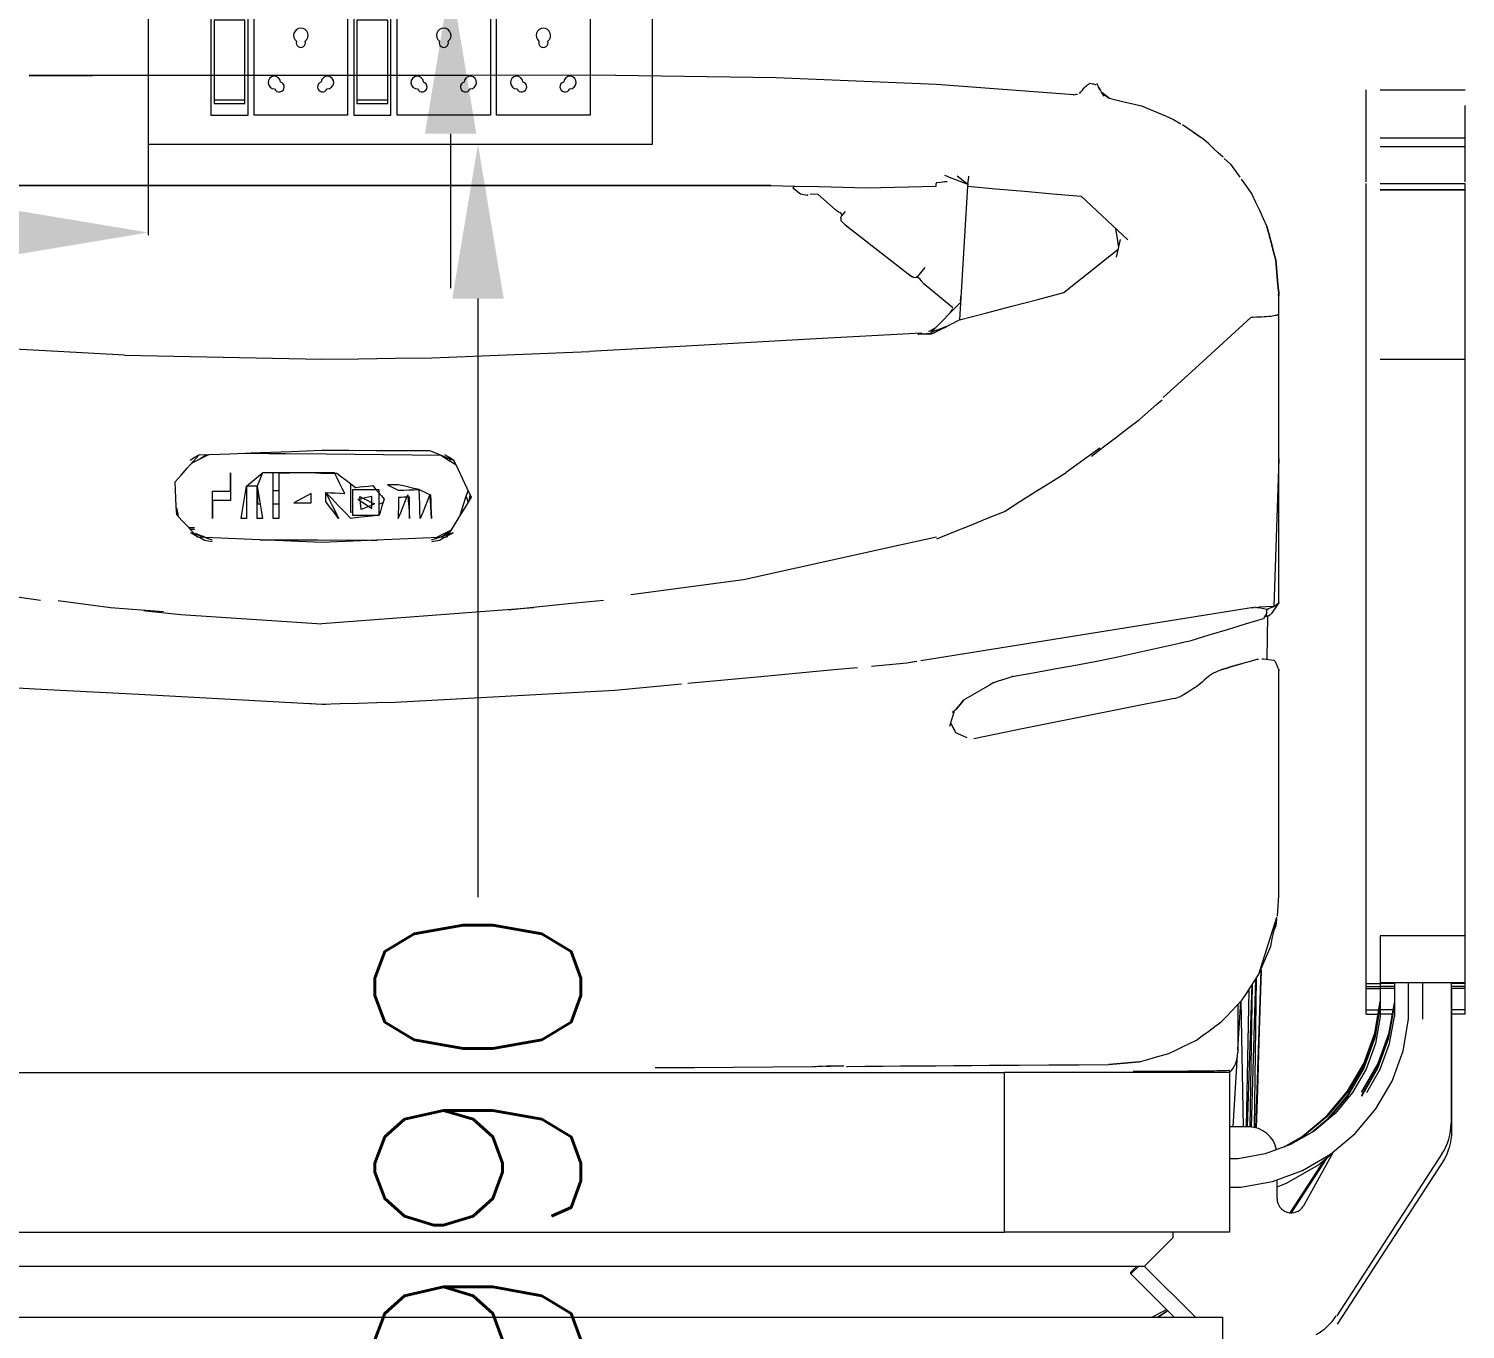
# Model space of a CAD drawing. Extents: x 3552052 to 4102982, y -707811 to -630695.
# Drawn here: x 3665307 to 3666004, y -695215 to -694583 of the extents above; entities that cross this region are included whole.
import ezdxf

# ---------------------------------------------------------------- set-up
doc = ezdxf.new("R2010")
doc.units = 0
doc.header["$LTSCALE"] = 6
doc.header["$MEASUREMENT"] = 0
doc.layers.get('Defpoints').update_dxf_attribs({"linetype": 'CONTINUOUS', "lineweight": 0})
for name, color, linetype, lineweight in [('ELE-2NOS OF 6-16 RAW POWER SOCKET', 1, 'CONTINUOUS', 0), ('ELE-3NOS 6-16A POWER SOCKET', 5, 'CONTINUOUS', 0), ('ELE-4M UPS P.SB', 3, 'CONTINUOUS', 0), ('EQP', 6, 'CONTINUOUS', 0)]:
    doc.layers.add(name, color=color, linetype=linetype, lineweight=lineweight)
doc.styles.add('ROMANS', font='romans.shx')
doc.dimstyles.new('AEPL1', dxfattribs={"dimtxt": 100, "dimasz": 75, "dimexe": 1.25, "dimexo": 50, "dimtad": 0, "dimdec": 0, "dimtxsty": 'ROMANS', "dimcen": 2.5, "dimclrd": 7, "dimclre": 7, "dimadec": 0, "dimazin": 0, "dimtfac": 1, "dimtdec": 0, "dimtmove": 0, "dimatfit": 3, "dimfxl": 1, "dimlwd": 0, "dimlwe": 0, "dimarcsym": 0})

# ---------------------------------------------------------------- blocks, each defined once
blk = doc.blocks.new('543WYH')
at = {"layer": 'ELE-2NOS OF 6-16 RAW POWER SOCKET', "color": 30, "linetype": 'ByBlock', "lineweight": 0}
for p, q in [((-123.5, -57), (-123.5, -90.8)), ((-26.5, -57), (-123.5, -57)), ((-26.5, -57), (-123.5, -57)), ((-113, -59.8), (-113, -88)), ((-37, -59.8), (-113, -59.8)), ((-109.6, -59.8), (-109.6, -88)), ((-37, -88), (-37, -59.8)), ((-26.5, -57), (-26.5, -90.8)), ((-26.5, -90.8), (-26.5, -57)), ((-123.5, -90.8), (-26.5, -90.8)), ((-113, -88), (-37, -88)), ((-123.5, -96.4), (-26.5, -96.4)), ((-123.5, -181.4), (-123.5, -96.4)), ((-26.5, -96.4), (-26.5, -181.4)), ((-26.5, -181.4), (-123.5, -181.4)), ((-123.5, -187.1), (-123.5, -220.9)), ((-26.5, -187.1), (-123.5, -187.1)), ((-26.5, -187.1), (-123.5, -187.1)), ((-113, -189.9), (-113, -218)), ((-37, -189.9), (-113, -189.9)), ((-109.6, -189.9), (-109.6, -218)), ((-37, -218), (-37, -189.9)), ((-26.5, -187.1), (-26.5, -220.9)), ((-26.5, -220.9), (-26.5, -187.1)), ((-123.5, -220.9), (-26.5, -220.9)), ((-113, -218), (-37, -218)), ((-123.5, -311.5), (-123.5, -226.5)), ((-123.5, -226.5), (-26.5, -226.5)), ((-26.5, -226.5), (-26.5, -311.5)), ((-26.5, -311.5), (-123.5, -311.5)), ((-123.5, -402.2), (-123.5, -317.1)), ((-123.5, -317.1), (-26.5, -317.1)), ((-26.5, -317.1), (-26.5, -402.2)), ((-26.5, -402.2), (-123.5, -402.2))]:
    blk.add_line(p, q, dxfattribs=at)
blk.add_lwpolyline([(-150, 0), (-150, -459.1), (0, -459.1), (0, 0)], close=True, dxfattribs=at)
for centre, radius, start, end in [((-97.9, -119.2), 4.6, 112.6838, 345.0951), ((-93.9, -114.7), 5.7, 275.2689, 182.51), ((-57.7, -138.9), 4.22, 71.4031, 288.5969), ((-51, -138.9), 6.62, 217.1584, 142.8416), ((-97.9, -158.6), 4.6, 14.9049, 247.3162), ((-93.9, -163.1), 5.7, 177.49, 84.7311), ((-97.9, -249.3), 4.6, 112.6838, 345.0951), ((-93.9, -244.8), 5.7, 275.2689, 182.51), ((-57.7, -269), 4.22, 71.4031, 288.5969), ((-51, -269), 6.62, 217.1584, 142.8416), ((-97.9, -288.7), 4.6, 14.9049, 247.3162), ((-93.9, -293.2), 5.7, 177.49, 84.7311), ((-97.9, -339.9), 4.6, 112.6838, 345.0951), ((-93.9, -335.4), 5.7, 275.2689, 182.51), ((-51, -359.7), 6.62, 217.1584, 142.8416), ((-57.7, -359.7), 4.22, 71.4031, 288.5969), ((-97.9, -379.4), 4.6, 14.9049, 247.3162), ((-93.9, -383.9), 5.7, 177.49, 84.7311)]:
    blk.add_arc(centre, radius, start, end, dxfattribs=at)
blk = doc.blocks.new('*D158')
at = {"layer": 'Defpoints', "color": 0, "linetype": 'ByBlock', "transparency": 16777216}
for p in [(3664574.7, -694558.94), (3665364.7, -694558.94), (3665364.7, -694681.88)]:
    blk.add_point(p, dxfattribs=at)
at = {"layer": 'ELE-4M UPS P.SB', "color": 7, "linetype": 'ByBlock', "lineweight": 0, "transparency": 16777216}
for p, q in [((3664574.7, -694608.94), (3664574.7, -694683.13)), ((3665364.7, -694608.94), (3665364.7, -694683.13)), ((3664649.7, -694681.88), (3664840.5, -694681.88)), ((3665289.7, -694681.88), (3665098.9, -694681.88))]:
    blk.add_line(p, q, dxfattribs=at)
at = {"layer": 'ELE-4M UPS P.SB', "color": 7, "linetype": 'ByBlock', "transparency": 16777216}
for points in [[(3664649.7, -694669.38), (3664649.7, -694694.38), (3664574.7, -694681.88)], [(3665289.7, -694669.38), (3665289.7, -694694.38), (3665364.7, -694681.88)]]:
    blk.add_solid(points, dxfattribs=at)
at = {"layer": 'ELE-4M UPS P.SB', "color": 0, "linetype": 'ByBlock', "transparency": 16777216, "insert": (3664969.7, -694681.88), "char_height": 100, "attachment_point": 5, "style": 'ROMANS'}
blk.add_mtext('790', dxfattribs=at)
blk = doc.blocks.new('*D160')
at = {"layer": 'Defpoints', "color": 0, "linetype": 'ByBlock', "transparency": 16777216}
for p in [(3665418.03, -694638.94), (3665433.17, -695628.94), (3665524.77, -695628.94)]:
    blk.add_point(p, dxfattribs=at)
at = {"layer": 'ELE-4M UPS P.SB', "color": 7, "linetype": 'ByBlock', "lineweight": 0, "transparency": 16777216}
for p, q in [((3665468.03, -694638.94), (3665526.02, -694638.94)), ((3665524.77, -694713.94), (3665524.77, -695004.75)), ((3665524.77, -695553.94), (3665524.77, -695263.14)), ((3665483.17, -695628.94), (3665526.02, -695628.94))]:
    blk.add_line(p, q, dxfattribs=at)
at = {"layer": 'ELE-4M UPS P.SB', "color": 7, "linetype": 'ByBlock', "transparency": 16777216}
for points in [[(3665512.27, -694713.94), (3665537.27, -694713.94), (3665524.77, -694638.94)], [(3665512.27, -695553.94), (3665537.27, -695553.94), (3665524.77, -695628.94)]]:
    blk.add_solid(points, dxfattribs=at)
at = {"layer": 'ELE-4M UPS P.SB', "color": 0, "linetype": 'ByBlock', "transparency": 16777216, "insert": (3665524.77, -695133.94), "char_height": 100, "attachment_point": 5, "rotation": 90, "style": 'ROMANS'}
blk.add_mtext('990', dxfattribs=at)
blk = doc.blocks.new('*D162')
at = {"layer": 'Defpoints', "color": 0, "linetype": 'ByBlock', "transparency": 16777216}
for p in [(3665388.74, -694178.94), (3665388.74, -694558.94), (3665511.5, -694558.94)]:
    blk.add_point(p, dxfattribs=at)
at = {"layer": 'ELE-4M UPS P.SB', "color": 7, "linetype": 'ByBlock', "lineweight": 0, "transparency": 16777216}
for p, q in [((3665511.5, -694103.94), (3665511.5, -694028.94)), ((3665438.74, -694178.94), (3665512.75, -694178.94)), ((3665511.5, -694178.94), (3665511.5, -694239.75)), ((3665511.5, -694558.94), (3665511.5, -694498.14)), ((3665438.74, -694558.94), (3665512.75, -694558.94)), ((3665511.5, -694633.94), (3665511.5, -694708.94))]:
    blk.add_line(p, q, dxfattribs=at)
at = {"layer": 'ELE-4M UPS P.SB', "color": 7, "linetype": 'ByBlock', "transparency": 16777216}
for points in [[(3665499, -694103.94), (3665524, -694103.94), (3665511.5, -694178.94)], [(3665499, -694633.94), (3665524, -694633.94), (3665511.5, -694558.94)]]:
    blk.add_solid(points, dxfattribs=at)
at = {"layer": 'ELE-4M UPS P.SB', "color": 0, "linetype": 'ByBlock', "transparency": 16777216, "insert": (3665511.5, -694368.94), "char_height": 100, "attachment_point": 5, "rotation": 90, "style": 'ROMANS'}
blk.add_mtext('380', dxfattribs=at)

msp = doc.modelspace()

# ---------------------------------------------------------------- linework, layer by layer
at = {"layer": 'EQP'}
for p, q in [((3665306.83, -694605.56), (3665337.71, -694605.6)), ((3665591.56, -694605.5), (3665669.56, -694606.52)), ((3665747.37, -694609.83), (3665814.12, -694614.89)), ((3665824.41, -694609.85), (3665824.41, -694610.33)), ((3665826.54, -694612.09), (3665826.57, -694611.44)), ((3665831.2, -694616.6), (3665827.69, -694613.85)), ((3665956.08, -694612.64), (3665956.08, -694612.5)), ((3665956.08, -694620.13), (3665956.08, -694612.64)), ((3665962.95, -694612.5), (3666004.2, -694612.5)), ((3665842.12, -694619.21), (3665846.96, -694620.33)), ((3665956.08, -694635.92), (3665956.08, -694620.13)), ((3666004.2, -694635.92), (3666004.2, -694620.13)), ((3665862.59, -694626.92), (3665866.01, -694629.15)), ((3665956.08, -694640.34), (3665956.08, -694635.92)), ((3665962.95, -694635.82), (3666004.2, -694635.82)), ((3666004.2, -694640.34), (3666004.2, -694635.92)), ((3665890.13, -694648.76), (3665887.08, -694645.9)), ((3665956.08, -694657.3), (3665956.08, -694640.34)), ((3666004.2, -694640.34), (3665962.95, -694640.34)), ((3666004.2, -694657.3), (3666004.2, -694640.34)), ((3665890.13, -694648.76), (3665894.81, -694655.02)), ((3665678.16, -694659.76), (3665678.37, -694659.51)), ((3665713.58, -694660.11), (3665747.25, -694659.31)), ((3665747.37, -694657.78), (3665747.34, -694658.11)), ((3665751.38, -694653.98), (3665751.75, -694654.2)), ((3665752.54, -694657.14), (3665751.95, -694657.26)), ((3665757.45, -694654.28), (3665762.59, -694658.43)), ((3665956.08, -694661.09), (3665956.08, -694658.15)), ((3665962.95, -694658.15), (3666004.2, -694658.15)), ((3666004.2, -694661.09), (3666004.2, -694658.15)), ((3665681.38, -694663.31), (3665677.74, -694660.26)), ((3665685.09, -694663.49), (3665684.58, -694663.97)), ((3665689.92, -694663.49), (3665686.09, -694663.31)), ((3665698.18, -694670.68), (3665689.92, -694663.49)), ((3665817.68, -694664.27), (3665840.35, -694685.47)), ((3665956.08, -694743.56), (3665956.08, -694661.09)), ((3665962.95, -694661.09), (3666004.2, -694661.09)), ((3666004.2, -694661.09), (3665962.95, -694661.09)), ((3666004.2, -694743.56), (3666004.2, -694661.09)), ((3665701.53, -694673.17), (3665701.11, -694672.72)), ((3665701.31, -694673.88), (3665703.17, -694671.62)), ((3665701.13, -694675.64), (3665701.07, -694675.1)), ((3665701.22, -694676.18), (3665701.13, -694675.64)), ((3665701.87, -694676.99), (3665701.22, -694676.18)), ((3665701.87, -694676.99), (3665702.27, -694677.41)), ((3665703.03, -694678.08), (3665702.27, -694677.41)), ((3665911.92, -694694.57), (3665912.23, -694695.29)), ((3665733.05, -694701.57), (3665733.14, -694701.48)), ((3665733.05, -694701.57), (3665733.94, -694702.16)), ((3665741.83, -694698.88), (3665738.15, -694703.19)), ((3665735.94, -694703.41), (3665735.64, -694703.37)), ((3665736.44, -694703.69), (3665736.12, -694703.56)), ((3665736.44, -694703.69), (3665737.54, -694703.58)), ((3665738.86, -694703.98), (3665739.94, -694705.42)), ((3665741.4, -694706.95), (3665739.94, -694705.42)), ((3665755.32, -694718.51), (3665741.4, -694706.95)), ((3665759.14, -694715.86), (3665744.77, -694730.24)), ((3665759.09, -694715.04), (3665759.36, -694712.13)), ((3665759.09, -694715.04), (3665759.26, -694713.88)), ((3665913.58, -694712.51), (3665913.59, -694711.31)), ((3665913.59, -694711.31), (3665913.59, -694712.51)), ((3665913.59, -694712.51), (3665913.59, -694711.31)), ((3665745.63, -694729.38), (3665743.69, -694729.98)), ((3665751.61, -694727.7), (3665751.17, -694728.16)), ((3665740.69, -694731.05), (3665746.23, -694730.66)), ((3665353.11, -694741.52), (3665449.03, -694743.33)), ((3665956.08, -695023.51), (3665956.08, -694743.56)), ((3666004.2, -694743.56), (3665962.95, -694743.56)), ((3666004.2, -695023.51), (3666004.2, -694743.56)), ((3665510.68, -694791.6), (3665508.91, -694791.55)), ((3665511.45, -694793.17), (3665511.16, -694791.79)), ((3665913.59, -694791.85), (3665911.24, -694863.51)), ((3665445.82, -694798.65), (3665420.22, -694798.66)), ((3665425.38, -694798.66), (3665420.22, -694798.66)), ((3665428.05, -694798.66), (3665433.2, -694798.66)), ((3665445.82, -694798.65), (3665433.2, -694798.66)), ((3665478.65, -694813.23), (3665476.76, -694813.8)), ((3665519.03, -694810.08), (3665519.94, -694812.92)), ((3665520.44, -694812.11), (3665521, -694809.39)), ((3665378.33, -694815.51), (3665379.19, -694819.69)), ((3665419.05, -694813.85), (3665417.92, -694813.85)), ((3665463.91, -694817.66), (3665463.03, -694817.93)), ((3665516.83, -694817.98), (3665516.69, -694817.35)), ((3665387.12, -694825.38), (3665384.34, -694825.27)), ((3665384.9, -694825.88), (3665387.19, -694825.97)), ((3665391.43, -694829.46), (3665390.24, -694829.39)), ((3665427.75, -694831.53), (3665420.09, -694831.1)), ((3665505.54, -694829.96), (3665504.72, -694829.93)), ((3665346.38, -694864.19), (3665320.88, -694860.79)), ((3665913.2, -694862.35), (3665910.13, -694866.85)), ((3665913.2, -694862.35), (3665913.59, -694861.78)), ((3665913.59, -694861.78), (3665913.2, -694862.35)), ((3665913.59, -694861.43), (3665913.59, -694861.78)), ((3665372.04, -694866.11), (3665346.38, -694864.19)), ((3665739.88, -694889.72), (3665899.22, -694864.1)), ((3665911.24, -694863.51), (3665903.91, -694863.89)), ((3665908.03, -694889.11), (3665908.38, -694868.06)), ((3665911.24, -694863.51), (3665911.83, -694863.08)), ((3665866.46, -694881.08), (3665866.07, -694881.2)), ((3665732.96, -694890.83), (3665737.63, -694890.08)), ((3665732.96, -694890.83), (3665737.93, -694890.08)), ((3665902.99, -694889.12), (3665903.8, -694889.06)), ((3665905.42, -694888.94), (3665906.24, -694888.88)), ((3665911.18, -694889.51), (3665911.49, -694890.08)), ((3665715.79, -694892.44), (3665732.96, -694890.83)), ((3665913.59, -694894.03), (3665913.59, -694894.74)), ((3665913.59, -694894.74), (3665913.59, -694894.03)), ((3665913.59, -694894.74), (3665913.59, -694894.03)), ((3665591.27, -694904.1), (3665623.62, -694901.07)), ((3665774.71, -694900.6), (3665775.26, -694900.42)), ((3665784.5, -694897.48), (3665784.13, -694897.55)), ((3665441.35, -694910.53), (3665449.03, -694911)), ((3665449.03, -694911), (3665450.89, -694910.89)), ((3665755.78, -694914.33), (3665755.78, -694915.13)), ((3665762.38, -694927.34), (3665756.82, -694924.84)), ((3665904.03, -695042.09), (3665912.7, -695014.32)), ((3665912.52, -695015.19), (3665912.21, -695018.54)), ((3665912.21, -695018.54), (3665911.41, -695020.53)), ((3665956.08, -695046.27), (3665956.08, -695023.51)), ((3665962.95, -695023.51), (3665962.95, -695046.27)), ((3666004.2, -695023.51), (3665962.95, -695023.51)), ((3666004.2, -695046.27), (3666004.2, -695023.51)), ((3665905.07, -695040.33), (3665904.92, -695039.97)), ((3665904.92, -695039.97), (3665905.07, -695040.33)), ((3665905.07, -695040.33), (3665904.92, -695039.97)), ((3665904.98, -695039.83), (3665905.07, -695040.33)), ((3665899.13, -695050), (3665897.87, -695116.28)), ((3665898.43, -695116.28), (3665900.73, -695047.14)), ((3665899.72, -695116.36), (3665900.84, -695046.96)), ((3665900.32, -695116.44), (3665902.58, -695044.3)), ((3665902.66, -695044.18), (3665901.77, -695116.63)), ((3665956.08, -695046.57), (3665956.08, -695046.23)), ((3665956.08, -695047.83), (3665956.08, -695046.57)), ((3665956.08, -695046.57), (3665962.95, -695046.57)), ((3665956.08, -695048.01), (3665962.95, -695048.01)), ((3665956.08, -695049.03), (3665956.08, -695048.15)), ((3665956.08, -695059.33), (3665956.08, -695048.98)), ((3665956.08, -695049.03), (3665962.95, -695049.03)), ((3665962.95, -695046.23), (3665962.95, -695062.69)), ((3665962.95, -695046.23), (3665962.95, -695046.57)), ((3666004.2, -695046.27), (3665962.95, -695046.27)), ((3665962.95, -695046.57), (3665962.95, -695047.83)), ((3665969.78, -695046.57), (3665962.95, -695046.57)), ((3665969.78, -695048.01), (3665962.95, -695048.01)), ((3665962.95, -695048.15), (3665962.95, -695049.03)), ((3665962.95, -695048.98), (3665962.95, -695059.33)), ((3665969.78, -695049.03), (3665962.95, -695049.03)), ((3665969.78, -695046.23), (3665969.78, -695062.69)), ((3665976.7, -695063.9), (3665976.7, -695046.23)), ((3665983.53, -695063.9), (3665983.53, -695046.23)), ((3665997.3, -695046.23), (3665997.3, -695114.43)), ((3666004.2, -695046.57), (3665997.3, -695046.57)), ((3666004.2, -695048.01), (3665997.3, -695048.01)), ((3666004.2, -695049.03), (3665997.3, -695049.03)), ((3665997.55, -695048.98), (3665997.55, -695118.41)), ((3666004.2, -695046.57), (3666004.2, -695046.23)), ((3666004.2, -695047.83), (3666004.2, -695046.57)), ((3666004.2, -695049.03), (3666004.2, -695048.15)), ((3666004.2, -695059.33), (3666004.2, -695048.98)), ((3665893.74, -695078.86), (3665895.14, -695055.35)), ((3665893.74, -695056.87), (3665893.74, -695080.15)), ((3665895.26, -695055.21), (3665896.39, -695116.28)), ((3665960.24, -695070.7), (3665962.95, -695055.3)), ((3665962.95, -695055.78), (3665960.24, -695071.18)), ((3665962.95, -695057.18), (3665960.24, -695072.58)), ((3665962.95, -695057.66), (3665960.24, -695073.06)), ((3665969.78, -695055.44), (3665967.09, -695070.7)), ((3665967.09, -695071.18), (3665969.78, -695055.92)), ((3665967.09, -695072.58), (3665969.78, -695057.32)), ((3665956.08, -695061.48), (3665956.08, -695059.33)), ((3665956.08, -695059.33), (3665962.24, -695059.33)), ((3665956.08, -695061.48), (3665961.86, -695061.48)), ((3665962.95, -695062.69), (3665960.65, -695075.72)), ((3665962.95, -695059.33), (3665962.95, -695061.48)), ((3665969.09, -695059.33), (3665962.95, -695059.33)), ((3665968.71, -695061.48), (3665962.95, -695061.48)), ((3665967.09, -695073.06), (3665969.78, -695057.8)), ((3665967.48, -695075.72), (3665969.78, -695062.69)), ((3665973.99, -695079.3), (3665976.7, -695063.9)), ((3666004.2, -695059.33), (3665997.55, -695059.33)), ((3666004.2, -695061.48), (3665997.55, -695061.48)), ((3666004.2, -695061.48), (3666004.2, -695059.33)), ((3665954.89, -695085.39), (3665960.24, -695070.7)), ((3665960.24, -695071.18), (3665954.89, -695085.87)), ((3665960.24, -695071.18), (3665960.24, -695070.7)), ((3665967.09, -695070.7), (3665961.74, -695085.39)), ((3665961.74, -695085.87), (3665967.09, -695071.18)), ((3665967.09, -695071.18), (3665967.09, -695070.7)), ((3665876.65, -695071.9), (3665876.23, -695072.23)), ((3665960.24, -695072.58), (3665954.89, -695087.27)), ((3665960.24, -695073.06), (3665954.89, -695087.75)), ((3665960.65, -695075.72), (3665956.13, -695088.16)), ((3665960.24, -695073.06), (3665960.24, -695072.58)), ((3665961.74, -695087.27), (3665967.09, -695072.58)), ((3665961.74, -695087.75), (3665967.09, -695073.06)), ((3665962.95, -695088.16), (3665967.48, -695075.72)), ((3665891.52, -695116.28), (3665893.6, -695081.21)), ((3665947.07, -695098.94), (3665954.89, -695085.39)), ((3665961.74, -695085.39), (3665953.92, -695098.94)), ((3665954.89, -695085.87), (3665954.89, -695085.39)), ((3665961.74, -695085.87), (3665961.74, -695085.39)), ((3665968.64, -695093.99), (3665973.99, -695079.3)), ((3665121.11, -695089.77), (3665780.42, -695089.77)), ((3665687.07, -695086.97), (3665687.6, -695086.95)), ((3665693.6, -695086.72), (3665694.62, -695086.69)), ((3665694.62, -695086.69), (3665695.91, -695086.71)), ((3665703.68, -695086.84), (3665704.17, -695086.85)), ((3665780.42, -695089.77), (3665780.42, -695089.65)), ((3665780.42, -695089.65), (3665889.77, -695089.65)), ((3665780.42, -695167.47), (3665780.42, -695089.77)), ((3665889.77, -695089.65), (3665889.77, -695088.72)), ((3665889.77, -695089.65), (3665889.77, -695167.35)), ((3665954.89, -695085.87), (3665947.07, -695099.42)), ((3665954.89, -695087.27), (3665947.07, -695100.82)), ((3665954.89, -695087.75), (3665947.07, -695101.3)), ((3665956.13, -695088.16), (3665949.51, -695099.62)), ((3665953.92, -695099.42), (3665961.74, -695085.87)), ((3665953.92, -695100.82), (3665961.74, -695087.27)), ((3665953.92, -695101.3), (3665961.74, -695087.75)), ((3665954.89, -695087.75), (3665954.89, -695087.27)), ((3665956.34, -695099.62), (3665962.95, -695088.16)), ((3665961.74, -695087.75), (3665961.74, -695087.27)), ((3665937.02, -695110.92), (3665947.07, -695098.94)), ((3665947.07, -695099.42), (3665937.02, -695111.4)), ((3665949.51, -695099.62), (3665941.01, -695109.76)), ((3665947.07, -695099.42), (3665947.07, -695098.94)), ((3665953.92, -695099.42), (3665953.92, -695098.94)), ((3665960.82, -695107.54), (3665968.64, -695093.99)), ((3665947.07, -695100.82), (3665937.02, -695112.79)), ((3665947.07, -695101.3), (3665937.5, -695112.7)), ((3665947.07, -695101.3), (3665947.07, -695100.82)), ((3665953.92, -695101.3), (3665953.92, -695100.82)), ((3665925.04, -695120.97), (3665937.02, -695110.92)), ((3665937.02, -695111.4), (3665925.04, -695121.45)), ((3665937.02, -695112.79), (3665929.69, -695118.94)), ((3665941.01, -695109.76), (3665930.87, -695118.26)), ((3665937.02, -695111.4), (3665937.02, -695110.92)), ((3665937.02, -695113.1), (3665937.02, -695112.79)), ((3665950.77, -695119.52), (3665960.82, -695107.54)), ((3665899.1, -695116.28), (3665889.77, -695116.28)), ((3665930.87, -695118.26), (3665919.41, -695124.88)), ((3665938.79, -695129.57), (3665950.77, -695119.52)), ((3665919.41, -695124.88), (3665906.97, -695129.4)), ((3665916.31, -695126), (3665925.04, -695120.97)), ((3665925.04, -695121.45), (3665918.56, -695125.19)), ((3665925.04, -695121.45), (3665925.04, -695120.97)), ((3665893.94, -695131.7), (3665889.77, -695131.7)), ((3665906.97, -695129.4), (3665893.94, -695131.7)), ((3665919.2, -695157.95), (3665936, -695132.08)), ((3665937.2, -695131.07), (3665919.73, -695157.97)), ((3665925.24, -695137.39), (3665938.79, -695129.57)), ((3665940.02, -695128.53), (3665925.49, -695154.87)), ((3665932.95, -695134.63), (3665939.84, -695128.85)), ((3665992.86, -695129.4), (3665941.82, -695208.01)), ((3665993.11, -695133.39), (3665942.06, -695211.99)), ((3665910.55, -695142.74), (3665925.24, -695137.39)), ((3665917.33, -695143.65), (3665932.95, -695134.63)), ((3665889.77, -695145.45), (3665895.15, -695145.45)), ((3665895.15, -695145.45), (3665910.55, -695142.74)), ((3665912.85, -695151.12), (3665912.85, -695141.9)), ((3665912.85, -695145.28), (3665917.33, -695143.65)), ((3665780.42, -695167.47), (3665121.11, -695167.47)), ((3665889.77, -695167.35), (3665780.42, -695167.35)), ((3665862.17, -695167.35), (3665862.17, -695170.08)), ((3665848.42, -695183.83), (3665862.17, -695170.08)), ((3665046.23, -695183.83), (3665848.42, -695183.83)), ((3665841.81, -695186.79), (3665844.77, -695183.83)), ((3665845.61, -695183.83), (3665841.81, -695187.63)), ((3665841.81, -695187.63), (3665841.81, -695186.79)), ((3665841.81, -695187.63), (3665862.88, -695208.71)), ((3665848.32, -695183.83), (3665873.2, -695208.71)), ((3665000.91, -695208.71), (3665886.33, -695208.71)), ((3665859.81, -695205.63), (3665855.3, -695208.71)), ((3665886.33, -695208.71), (3665886.33, -695296.26))]:
    msp.add_line(p, q, dxfattribs=at)
at = {"layer": 'EQP', "flags": 128}
for points in [[(3665591.56, -694605.5), (3665520.13, -694605.56), (3665449.03, -694605.56), (3665377.93, -694605.56), (3665306.83, -694605.56)], [(3665669.56, -694606.52), (3665689.02, -694607.35), (3665708.47, -694608.18), (3665727.92, -694609), (3665747.37, -694609.83)], [(3665816.93, -694614.32), (3665817.53, -694613.61), (3665818.27, -694612.72), (3665819.02, -694611.83), (3665819.77, -694610.95)], [(3665819.76, -694611.02), (3665820.29, -694610.59), (3665820.81, -694610.17), (3665821.34, -694609.75), (3665821.86, -694609.32)], [(3665819.77, -694610.95), (3665819.77, -694610.95), (3665819.77, -694610.96), (3665819.78, -694610.97), (3665819.78, -694610.98)], [(3665821.86, -694609.39), (3665822.5, -694609.51), (3665823.14, -694609.62), (3665823.77, -694609.74), (3665824.41, -694609.85)], [(3665825.21, -694609.55), (3665825.54, -694610.29), (3665825.88, -694611.04), (3665826.21, -694611.79), (3665826.55, -694612.53)], [(3665814.03, -694614.96), (3665814.72, -694614.85), (3665815.41, -694614.73), (3665815.86, -694614.65)], [(3665814.03, -694614.96), (3665814.05, -694614.95), (3665814.07, -694614.93), (3665814.1, -694614.91), (3665814.12, -694614.89)], [(3665828.65, -694615.78), (3665828.13, -694614.74), (3665827.61, -694613.7), (3665827.09, -694612.66), (3665826.57, -694611.62)], [(3665827.99, -694614.11), (3665829.06, -694614.97), (3665830.13, -694615.83), (3665831.21, -694616.69)], [(3665831.2, -694616.67), (3665831.2, -694616.64), (3665831.2, -694616.62), (3665831.2, -694616.6)], [(3665831.21, -694616.69), (3665835.14, -694617.6), (3665839.08, -694618.51), (3665842.12, -694619.21)], [(3665846.96, -694620.33), (3665850.87, -694621.98), (3665854.78, -694623.62), (3665858.68, -694625.27), (3665862.59, -694626.92)], [(3665877.27, -694636.75), (3665874.67, -694634.94), (3665872.07, -694633.13), (3665869.47, -694631.33), (3665866.87, -694629.52)], [(3665872.07, -694633.1), (3665873.59, -694634.09), (3665877.26, -694636.48)], [(3665877.26, -694636.48), (3665880.48, -694639.55), (3665881.94, -694640.95)], [(3665886.61, -694645.27), (3665884.28, -694643.14), (3665881.94, -694641.01), (3665879.61, -694638.88), (3665877.27, -694636.75)], [(3665667.06, -694659.07), (3665556.17, -694659.07), (3665445.28, -694659.07), (3665334.4, -694659.07), (3665223.51, -694659.07)], [(3665223.51, -694659.07), (3665334.4, -694659.07), (3665445.28, -694659.07), (3665556.17, -694659.07), (3665667.06, -694659.07)], [(3665667.06, -694659.07), (3665678.69, -694659.33), (3665690.32, -694659.59), (3665701.95, -694659.85), (3665713.58, -694660.11)], [(3665678.31, -694659.58), (3665678.17, -694659.75), (3665678.03, -694659.92), (3665677.88, -694660.09), (3665677.74, -694660.26)], [(3665747.25, -694659.31), (3665747.31, -694658.44), (3665747.34, -694658.11)], [(3665752.61, -694657.19), (3665751.38, -694657.33), (3665749.37, -694657.55), (3665747.37, -694657.78)], [(3665751.75, -694654.2), (3665754.46, -694655.26), (3665757.17, -694656.32), (3665759.88, -694657.37), (3665762.59, -694658.43)], [(3665762.51, -694659.4), (3665761.54, -694675.63), (3665760.57, -694691.86), (3665759.6, -694708.09), (3665758.64, -694724.31)], [(3665762.66, -694658.01), (3665762.61, -694658.48), (3665762.51, -694659.4)], [(3665762.51, -694659.4), (3665776.3, -694660.62), (3665790.09, -694661.84), (3665803.88, -694663.06), (3665817.68, -694664.27)], [(3665762.66, -694658.01), (3665762.76, -694657.26), (3665762.93, -694656.1), (3665763.1, -694654.93), (3665763.16, -694654.56)], [(3665895.36, -694656.03), (3665897.91, -694659.58), (3665900.51, -694663.19)], [(3665684.58, -694663.97), (3665683.78, -694663.81), (3665682.98, -694663.64), (3665682.18, -694663.48), (3665681.38, -694663.31)], [(3665900.51, -694663.19), (3665902.36, -694667.14), (3665904.21, -694671.09), (3665906.07, -694675.04), (3665907.92, -694678.99)], [(3665698.41, -694670.69), (3665698.77, -694671.03), (3665699.13, -694671.37)], [(3665699.13, -694671.37), (3665699.86, -694671.76), (3665700.6, -694672.15), (3665701.09, -694672.42)], [(3665700.96, -694674.61), (3665701.05, -694674.43), (3665701.13, -694674.24), (3665701.22, -694674.06)], [(3665701.17, -694675.13), (3665701.06, -694674.87), (3665700.96, -694674.61)], [(3665703.03, -694678.08), (3665711.04, -694684.32), (3665719.06, -694690.57), (3665727.07, -694696.81), (3665735.09, -694703.06)], [(3665704.49, -694679.23), (3665704.12, -694678.94), (3665703.76, -694678.65), (3665703.39, -694678.36), (3665703.03, -694678.08)], [(3665835.88, -694688.46), (3665835.45, -694685.82), (3665834.82, -694681.97), (3665834.5, -694680)], [(3665907.92, -694678.99), (3665909, -694683.06), (3665910.07, -694687.14), (3665911.15, -694691.22), (3665912.23, -694695.29)], [(3665912.23, -694695.29), (3665911.15, -694691.22), (3665910.07, -694687.14), (3665909, -694683.06), (3665907.92, -694678.99)], [(3665836.58, -694685.33), (3665836.1, -694687.45), (3665835.63, -694689.57), (3665835.15, -694691.69), (3665834.68, -694693.8)], [(3665809.28, -694711.08), (3665815.98, -694705.73), (3665822.68, -694700.37), (3665829.37, -694695.02), (3665835.5, -694690.12)], [(3665735.09, -694703.06), (3665734.58, -694702.68), (3665734.07, -694702.31), (3665733.56, -694701.94), (3665733.05, -694701.57)], [(3665912.23, -694695.29), (3665912.57, -694699.3), (3665912.91, -694703.3), (3665913.25, -694707.31), (3665913.59, -694711.31)], [(3665913.59, -694711.31), (3665913.25, -694707.31), (3665912.91, -694703.3), (3665912.57, -694699.3), (3665912.23, -694695.29)], [(3665735.09, -694703.06), (3665735.35, -694703.18), (3665735.6, -694703.31), (3665735.86, -694703.44), (3665736.12, -694703.56)], [(3665735.64, -694703.37), (3665735.51, -694703.29), (3665735.37, -694703.22), (3665735.23, -694703.14), (3665735.09, -694703.06)], [(3665738.15, -694703.19), (3665738, -694703.29), (3665737.84, -694703.39), (3665737.69, -694703.49), (3665737.54, -694703.58)], [(3665737.63, -694703.56), (3665737.72, -694703.53), (3665737.81, -694703.5), (3665737.9, -694703.48)], [(3665739.4, -694704.4), (3665738.53, -694703.89), (3665737.67, -694703.37)], [(3665737.9, -694703.48), (3665737.97, -694703.41), (3665738.03, -694703.34)], [(3665758.64, -694724.31), (3665771.3, -694721.01), (3665783.96, -694717.7), (3665796.62, -694714.39), (3665809.28, -694711.08)], [(3665913.59, -694711.31), (3665913.59, -694711.61), (3665913.59, -694711.91), (3665913.59, -694712.21)], [(3665913.59, -694712.21), (3665913.59, -694711.91), (3665913.59, -694711.61), (3665913.59, -694711.31)], [(3665913.59, -694721.56), (3665913.59, -694719.29), (3665913.59, -694717.03), (3665913.59, -694714.77), (3665913.59, -694712.51)], [(3665754.07, -694720.93), (3665755.12, -694719.44), (3665755.47, -694718.95)], [(3665905.43, -694722.96), (3665904.1, -694723.01), (3665902.76, -694723.06), (3665901.43, -694723.11), (3665900.09, -694723.15)], [(3665909.78, -694722.59), (3665908.69, -694722.69), (3665907.61, -694722.78), (3665906.52, -694722.87), (3665905.43, -694722.96)], [(3665912.61, -694722.11), (3665911.9, -694722.23), (3665911.19, -694722.35), (3665910.49, -694722.47), (3665909.78, -694722.59)], [(3665913.59, -694721.56), (3665913.34, -694721.69), (3665913.1, -694721.83), (3665912.85, -694721.97), (3665912.61, -694722.11)], [(3665913.59, -694791.85), (3665913.59, -694774.28), (3665913.59, -694756.7), (3665913.59, -694739.13), (3665913.59, -694721.56)], [(3665743.69, -694729.98), (3665745.43, -694728.94), (3665747.04, -694727.97)], [(3665744.77, -694730.24), (3665746.78, -694729.5), (3665748.79, -694728.75), (3665750.8, -694728), (3665752.81, -694727.26)], [(3665754.29, -694726.59), (3665751.94, -694727.77), (3665749.6, -694728.96), (3665747.25, -694730.14), (3665744.9, -694731.32)], [(3665758.64, -694724.31), (3665757.55, -694724.88), (3665756.46, -694725.45), (3665755.38, -694726.02), (3665754.29, -694726.59)], [(3665900.09, -694723.15), (3665886.56, -694735.53), (3665873.02, -694747.9), (3665859.49, -694760.28), (3665857.56, -694762.05)], [(3665353.11, -694741.52), (3665320.7, -694739.73), (3665266.41, -694736.72), (3665212.13, -694733.72), (3665158.9, -694730.77)], [(3665740.22, -694730.71), (3665685.94, -694733.72), (3665631.65, -694736.72), (3665578.93, -694739.64)], [(3665738.3, -694731.32), (3665738.78, -694731.17), (3665739.26, -694731.01), (3665739.74, -694730.86), (3665740.22, -694730.71)], [(3665744.9, -694731.32), (3665743.25, -694731.32), (3665741.6, -694731.32), (3665739.95, -694731.32), (3665738.3, -694731.32)], [(3665740.22, -694730.71), (3665740.69, -694731.01), (3665741.16, -694731.31)], [(3665449.03, -694743.33), (3665466.8, -694743.15), (3665484.57, -694742.96), (3665502.33, -694742.77), (3665578.93, -694739.64)], [(3665845.96, -694772.66), (3665848.72, -694770.27), (3665851.49, -694767.87), (3665854.25, -694765.48), (3665857.01, -694763.09)], [(3665822.7, -694790.45), (3665828.52, -694786), (3665834.33, -694781.55), (3665840.14, -694777.1), (3665845.96, -694772.66)], [(3665377.68, -694802.92), (3665380.59, -694799.65), (3665383.51, -694796.39), (3665386.43, -694793.12), (3665389.34, -694789.86)], [(3665389.34, -694789.86), (3665388.24, -694790.54), (3665387.14, -694791.22), (3665386.05, -694791.91), (3665384.95, -694792.59)], [(3665393.9, -694789.81), (3665392.56, -694790.48), (3665389.66, -694791.96), (3665386.76, -694793.43), (3665385.64, -694794.01)], [(3665389.34, -694789.86), (3665404.27, -694789.3), (3665419.19, -694788.74), (3665434.11, -694788.17), (3665449.03, -694787.61)], [(3665393.08, -694789.81), (3665391.56, -694790.78), (3665389.66, -694792.01)], [(3665506.71, -694790.15), (3665478.9, -694789.87), (3665451.09, -694789.58), (3665423.27, -694789.3), (3665408.35, -694789.14)], [(3665431.48, -694789.38), (3665424.27, -694789.18), (3665414.6, -694788.91)], [(3665449.03, -694787.61), (3665462.07, -694787.64), (3665475.12, -694787.67), (3665488.16, -694787.7), (3665501.2, -694787.72)], [(3665501.2, -694787.72), (3665504.18, -694788.94), (3665507.16, -694790.16), (3665510.14, -694791.38), (3665513.12, -694792.59)], [(3665514.2, -694794.91), (3665512.33, -694793.72), (3665510.45, -694792.53), (3665508.58, -694791.34), (3665506.71, -694790.15)], [(3665513.12, -694792.59), (3665512.02, -694791.91), (3665510.92, -694791.22), (3665509.82, -694790.54), (3665508.72, -694789.86)], [(3665513.12, -694792.59), (3665515.21, -694797.05), (3665517.3, -694801.51), (3665519.39, -694805.96), (3665521.48, -694810.42)], [(3665826.7, -694786.66), (3665819.32, -694792.02), (3665810.44, -694798.47)], [(3665913.59, -694861.78), (3665913.59, -694844.3), (3665913.59, -694826.81), (3665913.59, -694809.33), (3665913.59, -694791.85)], [(3665404.58, -694798.66), (3665404.58, -694801.98), (3665404.58, -694805.31), (3665404.58, -694808.63), (3665404.58, -694811.96)], [(3665404.58, -694807.48), (3665404.58, -694805.27), (3665404.58, -694803.07), (3665404.58, -694800.86), (3665404.58, -694798.66)], [(3665412.4, -694805), (3665414.36, -694803.42), (3665416.31, -694801.83), (3665418.27, -694800.24), (3665420.22, -694798.66)], [(3665420.22, -694798.66), (3665419.56, -694800.24), (3665418.89, -694801.83), (3665418.22, -694803.42), (3665417.55, -694805)], [(3665425.38, -694820.73), (3665425.38, -694815.21), (3665425.38, -694809.69), (3665425.38, -694804.17), (3665425.38, -694798.66)], [(3665428.05, -694798.66), (3665428.05, -694804.17), (3665428.05, -694809.69), (3665428.05, -694815.21), (3665428.05, -694820.73)], [(3665455.04, -694798.65), (3665452.74, -694798.65), (3665450.43, -694798.65), (3665448.13, -694798.65), (3665445.82, -694798.65)], [(3665445.82, -694798.65), (3665448.44, -694798.68), (3665451.06, -694798.71), (3665453.68, -694798.74), (3665456.3, -694798.77)], [(3665460.14, -694808.61), (3665458.86, -694806.12), (3665457.59, -694803.63), (3665456.32, -694801.14), (3665455.04, -694798.65)], [(3665456.3, -694798.77), (3665458.56, -694800.49), (3665460.83, -694802.21), (3665463.09, -694803.92), (3665465.36, -694805.64)], [(3665780.4, -694817.29), (3665787.91, -694812.58), (3665795.42, -694807.88), (3665802.93, -694803.18), (3665810.44, -694798.47)], [(3665378.5, -694818.96), (3665378.3, -694814.95), (3665378.09, -694810.94), (3665377.88, -694806.93), (3665377.68, -694802.92)], [(3665409.73, -694820.73), (3665410.4, -694816.8), (3665411.07, -694812.87), (3665411.74, -694808.94), (3665412.4, -694805)], [(3665417.55, -694805), (3665416.27, -694805), (3665414.98, -694805), (3665413.69, -694805), (3665412.4, -694805)], [(3665412.4, -694805), (3665412.4, -694808.94), (3665412.4, -694812.87), (3665412.4, -694816.8), (3665412.4, -694820.73)], [(3665417.55, -694805), (3665418.22, -694808.94), (3665418.89, -694812.87), (3665419.56, -694816.8), (3665420.22, -694820.73)], [(3665417.55, -694820.73), (3665417.55, -694816.8), (3665417.55, -694812.87), (3665417.55, -694808.94), (3665417.55, -694805)], [(3665463.03, -694817.93), (3665463.03, -694814.22), (3665463.03, -694810.52), (3665463.03, -694806.82), (3665463.03, -694804.13)], [(3665465.36, -694805.64), (3665467.43, -694805.43), (3665469.51, -694805.23), (3665471.59, -694805.03), (3665473.66, -694804.82)], [(3665473.66, -694804.82), (3665475.06, -694806.46), (3665476.45, -694808.1), (3665477.85, -694809.75), (3665479.25, -694811.39)], [(3665480.89, -694804.35), (3665482.19, -694805.03), (3665483.48, -694805.71), (3665484.78, -694806.39), (3665486.08, -694807.07)], [(3665486.08, -694804.35), (3665484.78, -694804.35), (3665483.48, -694804.35), (3665482.19, -694804.35), (3665480.89, -694804.35)], [(3665496.22, -694806.72), (3665493.68, -694806.13), (3665491.15, -694805.54), (3665488.61, -694804.94), (3665486.08, -694804.35)], [(3665395.81, -694820.73), (3665395.81, -694817.42), (3665395.81, -694814.1), (3665395.81, -694810.79), (3665395.81, -694807.48)], [(3665395.81, -694807.48), (3665398.01, -694807.48), (3665400.2, -694807.48), (3665402.39, -694807.48), (3665404.58, -694807.48)], [(3665404.58, -694811.96), (3665402.39, -694811.96), (3665400.2, -694811.96), (3665398.01, -694811.96), (3665395.81, -694811.96)], [(3665395.81, -694811.96), (3665395.81, -694814.15), (3665395.81, -694816.34), (3665395.81, -694818.54), (3665395.81, -694820.73)], [(3665417.92, -694813.85), (3665417.92, -694812.18), (3665417.92, -694810.52), (3665417.92, -694808.86), (3665417.92, -694807.2)], [(3665425.38, -694807.2), (3665427.38, -694807.2), (3665428.05, -694807.2)], [(3665443.76, -694808.68), (3665441.64, -694809.81), (3665439.52, -694810.93), (3665437.4, -694812.05), (3665435.28, -694813.17)], [(3665435.28, -694813.17), (3665437.4, -694813.17), (3665439.52, -694813.17), (3665441.64, -694813.17), (3665443.76, -694813.17)], [(3665443.76, -694813.17), (3665443.76, -694812.05), (3665443.76, -694810.93), (3665443.76, -694809.81), (3665443.76, -694808.68)], [(3665450.88, -694812.52), (3665450.88, -694811.43), (3665450.88, -694810.34), (3665450.88, -694809.24), (3665450.88, -694808.15)], [(3665450.88, -694808.15), (3665452.43, -694811.29), (3665453.99, -694814.44), (3665455.54, -694817.59), (3665457.09, -694820.73)], [(3665463, -694820.73), (3665459.97, -694817.59), (3665456.94, -694814.44), (3665453.91, -694811.29), (3665450.88, -694808.15)], [(3665450.88, -694808.15), (3665453.2, -694808.26), (3665455.51, -694808.38), (3665457.82, -694808.5), (3665460.14, -694808.61)], [(3665457.09, -694820.73), (3665455.54, -694818.68), (3665453.99, -694816.63), (3665452.43, -694814.58), (3665450.88, -694812.52)], [(3665463.91, -694806.78), (3665463.91, -694809.88), (3665463.91, -694812.98), (3665463.91, -694816.09), (3665463.91, -694819.19)], [(3665476.74, -694806.78), (3665473.53, -694806.78), (3665470.32, -694806.78), (3665467.11, -694806.78), (3665463.91, -694806.78)], [(3665473.29, -694810.11), (3665471.57, -694810.46), (3665469.86, -694810.8), (3665468.14, -694811.15), (3665466.42, -694811.49)], [(3665466.42, -694811.49), (3665468.14, -694812.58), (3665469.86, -694813.67), (3665471.57, -694814.76), (3665473.29, -694815.85)], [(3665467.36, -694810.11), (3665469.13, -694811.02), (3665470.9, -694811.92), (3665472.67, -694812.82), (3665474.45, -694813.72)], [(3665468.03, -694816.38), (3665467.86, -694814.81), (3665467.69, -694813.25), (3665467.52, -694811.68), (3665467.36, -694810.11)], [(3665473.29, -694815.85), (3665473.29, -694814.42), (3665473.29, -694812.98), (3665473.29, -694811.55), (3665473.29, -694810.11)], [(3665476.74, -694819.19), (3665476.74, -694816.09), (3665476.74, -694812.98), (3665476.74, -694809.88), (3665476.74, -694806.78)], [(3665479.25, -694811.39), (3665478.62, -694813.34), (3665477.99, -694815.29), (3665477.37, -694817.24), (3665476.74, -694819.19)], [(3665486.08, -694807.07), (3665488.61, -694806.98), (3665491.15, -694806.9), (3665493.68, -694806.81), (3665496.22, -694806.72)], [(3665486.08, -694820.73), (3665487.25, -694817.85), (3665488.41, -694814.97), (3665489.58, -694812.08), (3665490.74, -694809.2)], [(3665486.14, -694810.57), (3665486.12, -694813.11), (3665486.11, -694815.65), (3665486.09, -694818.19), (3665486.08, -694820.73)], [(3665491.49, -694810.35), (3665490.15, -694810.41), (3665488.81, -694810.46), (3665487.47, -694810.52), (3665486.14, -694810.57)], [(3665490.74, -694809.2), (3665490.94, -694812.08), (3665491.14, -694814.97), (3665491.34, -694817.85), (3665491.54, -694820.73)], [(3665491.54, -694820.73), (3665491.53, -694818.14), (3665491.52, -694815.54), (3665491.5, -694812.95), (3665491.49, -694810.35)], [(3665496.74, -694820.73), (3665496.61, -694817.23), (3665496.48, -694813.73), (3665496.35, -694810.23), (3665496.22, -694806.72)], [(3665496.22, -694806.72), (3665497.59, -694807.36), (3665498.96, -694808.01), (3665500.33, -694808.65), (3665501.71, -694809.29)], [(3665501.46, -694809.07), (3665500.28, -694811.98), (3665499.1, -694814.9), (3665497.92, -694817.81), (3665496.74, -694820.73)], [(3665502.2, -694820.73), (3665502.01, -694817.81), (3665501.83, -694814.9), (3665501.65, -694811.98), (3665501.46, -694809.07)], [(3665501.71, -694809.29), (3665501.83, -694812.15), (3665501.95, -694815.01), (3665502.07, -694817.87), (3665502.2, -694820.73)], [(3665521.48, -694810.42), (3665518.5, -694815.26), (3665515.52, -694820.1), (3665512.54, -694824.94), (3665509.56, -694829.78)], [(3665516.12, -694819.12), (3665517.25, -694815.62), (3665518.77, -694810.87), (3665519.96, -694807.18)], [(3665388.5, -694829.78), (3665386, -694827.08), (3665383.5, -694824.37), (3665381, -694821.66), (3665378.5, -694818.96)], [(3665428.05, -694813.85), (3665427.38, -694813.85), (3665425.38, -694813.85)], [(3665476.74, -694819.19), (3665473.3, -694819.57), (3665469.87, -694819.96), (3665466.43, -694820.35), (3665463, -694820.73)], [(3665463.91, -694819.19), (3665467.11, -694819.19), (3665470.32, -694819.19), (3665473.53, -694819.19), (3665476.74, -694819.19)], [(3665474.45, -694813.72), (3665472.84, -694814.39), (3665471.24, -694815.05), (3665469.63, -694815.71), (3665468.03, -694816.38)], [(3665747.66, -694830.62), (3665755.85, -694827.29), (3665764.03, -694823.95), (3665772.22, -694820.62), (3665780.4, -694817.29)], [(3665412.4, -694820.73), (3665411.74, -694820.73), (3665411.07, -694820.73), (3665410.4, -694820.73), (3665409.73, -694820.73)], [(3665420.22, -694820.73), (3665419.56, -694820.73), (3665418.89, -694820.73), (3665418.22, -694820.73), (3665417.55, -694820.73)], [(3665428.05, -694820.73), (3665427.38, -694820.73), (3665426.71, -694820.73), (3665426.05, -694820.73), (3665425.38, -694820.73)], [(3665504.58, -694830.01), (3665505.5, -694829.54), (3665508.4, -694828.06), (3665511.3, -694826.59), (3665511.46, -694826.51)], [(3665511.16, -694827.18), (3665510.45, -694827.63), (3665508.58, -694828.82), (3665507.52, -694829.5)], [(3665395.94, -694831.32), (3665392.41, -694830.12), (3665388.87, -694828.93), (3665385.33, -694827.74)], [(3665385.33, -694827.74), (3665386.99, -694828.62), (3665388.66, -694829.51), (3665390.32, -694830.4), (3665391.99, -694831.29)], [(3665387.39, -694827.89), (3665389.41, -694828.67), (3665391.43, -694829.45), (3665392.78, -694829.98)], [(3665449.03, -694832.48), (3665433.9, -694831.81), (3665418.77, -694831.13), (3665403.64, -694830.46), (3665388.5, -694829.78)], [(3665391.99, -694831.29), (3665393.86, -694831.59), (3665395.74, -694831.9)], [(3665418.77, -694831.09), (3665421.24, -694831.1), (3665447.02, -694831.19), (3665472.8, -694831.28), (3665475.8, -694831.29)], [(3665509.56, -694829.78), (3665494.43, -694830.46), (3665479.3, -694831.13), (3665464.16, -694831.81), (3665449.03, -694832.48)], [(3665512.74, -694827.74), (3665509.2, -694828.93), (3665505.66, -694830.12), (3665502.12, -694831.32)], [(3665502.33, -694831.9), (3665504.2, -694831.59), (3665506.08, -694831.29)], [(3665506.08, -694831.29), (3665507.74, -694830.4), (3665509.41, -694829.51), (3665511.07, -694828.62), (3665512.74, -694827.74)], [(3665509.35, -694828.9), (3665509.7, -694828.63), (3665510.81, -694827.75)], [(3665747.41, -694829.77), (3665730.47, -694833.54), (3665704.87, -694839.23), (3665679.27, -694844.92), (3665653.67, -694850.61)], [(3665244.39, -694850.61), (3665261.36, -694853.05), (3665278.33, -694855.49), (3665295.31, -694857.93), (3665312.28, -694860.37)], [(3665653.67, -694850.61), (3665628.18, -694854.01), (3665602.68, -694857.4), (3665598.99, -694857.89)], [(3665539.61, -694865.09), (3665551.65, -694863.86), (3665568.72, -694862.12), (3665585.79, -694860.37)], [(3665911.86, -694863.05), (3665912.41, -694862.64), (3665913, -694862.21), (3665913.59, -694861.78)], [(3665913.59, -694861.78), (3665913.49, -694861.92), (3665913.4, -694862.06), (3665913.3, -694862.2), (3665913.2, -694862.35)], [(3665362.53, -694865.51), (3665363.48, -694865.61), (3665380.55, -694867.35)], [(3665380.55, -694867.35), (3665397.67, -694868.48), (3665414.79, -694869.61), (3665431.91, -694870.74), (3665449.03, -694871.88)], [(3665551.69, -694864.19), (3665526.02, -694866.11), (3665500.36, -694868.03), (3665474.7, -694869.95), (3665449.03, -694871.88)], [(3665871.15, -694879.96), (3665879.91, -694877.3), (3665888.67, -694874.64), (3665897.43, -694871.98), (3665906.19, -694869.32)], [(3665899.22, -694864.1), (3665900.4, -694864.05), (3665901.52, -694864)], [(3665907.83, -694864.91), (3665906.28, -694864.64), (3665904.73, -694864.37), (3665903.18, -694864.1), (3665901.62, -694863.83)], [(3665902.4, -694863.96), (3665902.74, -694863.95), (3665903.91, -694863.89)], [(3665907.62, -694866.85), (3665907.15, -694867.66), (3665906.67, -694868.49), (3665906.19, -694869.32)], [(3665907.83, -694864.91), (3665907.74, -694865.79), (3665907.64, -694866.66), (3665907.54, -694867.54), (3665907.44, -694868.41)], [(3665907.44, -694868.41), (3665907.85, -694868.26), (3665908.26, -694868.1), (3665908.67, -694867.95), (3665909.08, -694867.8)], [(3665907.83, -694864.91), (3665908.68, -694864.56), (3665909.54, -694864.21), (3665910.39, -694863.86), (3665911.24, -694863.51)], [(3665909.08, -694867.8), (3665909.34, -694867.56), (3665909.61, -694867.32), (3665909.87, -694867.09), (3665910.13, -694866.85)], [(3665825.24, -694890.11), (3665835.44, -694887.88), (3665845.65, -694885.65), (3665855.86, -694883.42), (3665866.07, -694881.2)], [(3665866.07, -694881.2), (3665867.34, -694880.89), (3665868.61, -694880.58), (3665869.88, -694880.27), (3665871.15, -694879.96)], [(3665784.13, -694897.55), (3665794.4, -694895.69), (3665804.68, -694893.83), (3665814.96, -694891.97), (3665825.24, -694890.11)], [(3665895.4, -694891.28), (3665897.3, -694890.74), (3665899.19, -694890.2), (3665901.09, -694889.66), (3665902.99, -694889.12)], [(3665906.24, -694888.88), (3665907.47, -694889.04), (3665908.71, -694889.19), (3665909.95, -694889.35), (3665911.18, -694889.51)], [(3665913.59, -694894.03), (3665913.19, -694893.06), (3665912.79, -694892.1), (3665912.39, -694891.14), (3665911.99, -694890.17)], [(3665626.73, -694900.78), (3665662.12, -694897.46), (3665697.54, -694894.15), (3665709.15, -694893.06)], [(3665882.01, -694895.82), (3665881.12, -694896.45), (3665880.24, -694897.08), (3665879.36, -694897.71), (3665878.48, -694898.34)], [(3665886.01, -694894.15), (3665885.01, -694894.57), (3665884.01, -694894.99), (3665883.01, -694895.41), (3665882.01, -694895.82)], [(3665886.01, -694894.15), (3665888.36, -694893.44), (3665890.7, -694892.72), (3665893.05, -694892), (3665895.4, -694891.28)], [(3665895.4, -694891.28), (3665893.05, -694892), (3665890.7, -694892.72), (3665888.36, -694893.44), (3665886.01, -694894.15)], [(3665913.59, -694894.03), (3665913.59, -694894.2), (3665913.59, -694894.38), (3665913.59, -694894.56), (3665913.59, -694894.74)], [(3665913.59, -694894.74), (3665913.59, -694894.56), (3665913.59, -694894.38), (3665913.59, -694894.2), (3665913.59, -694894.03)], [(3665913.59, -695003.79), (3665913.59, -694976.53), (3665913.59, -694949.26), (3665913.59, -694922), (3665913.59, -694894.74)], [(3665271.27, -694901.34), (3665315.71, -694903.74), (3665360.15, -694906.14), (3665404.59, -694908.54), (3665449.03, -694910.94)], [(3665484.63, -694909.89), (3665511.29, -694908.44), (3665537.95, -694907), (3665564.61, -694905.55), (3665591.27, -694904.1)], [(3665775.32, -694900.39), (3665773.15, -694901.67), (3665768.97, -694904.14), (3665764.8, -694906.61), (3665760.62, -694909.08)], [(3665775.27, -694900.42), (3665777.54, -694899.68), (3665780.83, -694898.62), (3665784.13, -694897.55)], [(3665874.39, -694902.03), (3665872.3, -694903.32), (3665870.22, -694904.61), (3665868.13, -694905.91), (3665866.04, -694907.2)], [(3665878.48, -694898.34), (3665877.46, -694899.26), (3665876.44, -694900.19), (3665875.42, -694901.11), (3665874.39, -694902.03)], [(3665449.03, -694910.94), (3665457.93, -694910.68), (3665466.83, -694910.42), (3665475.73, -694910.16), (3665484.63, -694909.89)], [(3665757.06, -694913.36), (3665757.95, -694912.29), (3665758.84, -694911.22), (3665759.73, -694910.15), (3665760.62, -694909.08)], [(3665760.62, -694909.08), (3665759.73, -694910.15), (3665758.84, -694911.22), (3665757.95, -694912.29), (3665757.06, -694913.36)], [(3665862.77, -694908.25), (3665838.45, -694913.11), (3665814.13, -694917.98), (3665789.81, -694922.84), (3665765.49, -694927.7)], [(3665862.77, -694908.25), (3665863.59, -694907.99), (3665864.4, -694907.73), (3665865.22, -694907.46), (3665866.04, -694907.2)], [(3665753.86, -694921.69), (3665754.34, -694920.05), (3665754.82, -694918.41), (3665755.3, -694916.77), (3665755.78, -694915.13)], [(3665755.1, -694914.85), (3665755.59, -694914.48), (3665756.08, -694914.1), (3665756.57, -694913.73), (3665757.06, -694913.36)], [(3665756.82, -694924.84), (3665756.12, -694923.52), (3665755.42, -694922.19), (3665754.72, -694920.86), (3665754.53, -694920.52)], [(3665754.53, -694920.52), (3665754.72, -694920.86), (3665755.42, -694922.19), (3665756.12, -694923.52), (3665756.82, -694924.84)], [(3665912.95, -695013.96), (3665913.11, -695011.42), (3665913.27, -695008.88), (3665913.43, -695006.33), (3665913.59, -695003.79)], [(3665909.76, -695028.49), (3665910.49, -695024.94), (3665911.23, -695021.4), (3665911.96, -695017.86), (3665912.7, -695014.32)], [(3665904.03, -695042.09), (3665905.46, -695038.69), (3665906.89, -695035.29), (3665908.32, -695031.89), (3665909.76, -695028.49)], [(3665895.88, -695054.54), (3665897.92, -695051.43), (3665899.95, -695048.32), (3665901.99, -695045.2), (3665904.03, -695042.09)], [(3665902.58, -695116.73), (3665903.18, -695098.25), (3665904.12, -695069.29), (3665905.07, -695040.33)], [(3665905.07, -695040.33), (3665904.19, -695069.29), (3665903.31, -695098.25), (3665902.74, -695116.78)], [(3665902.74, -695116.78), (3665903.31, -695098.25), (3665904.19, -695069.29), (3665905.06, -695040.5)], [(3665905.06, -695040.5), (3665904.19, -695069.29), (3665903.31, -695098.25), (3665902.74, -695116.78)], [(3665904.8, -695040.34), (3665904.87, -695040.34), (3665904.93, -695040.34), (3665905, -695040.33), (3665905.07, -695040.33)], [(3665885.68, -695065.28), (3665888.23, -695062.6), (3665890.78, -695059.91), (3665893.33, -695057.23), (3665895.88, -695054.54)], [(3665873.64, -695074.09), (3665876.65, -695071.89), (3665879.66, -695069.69), (3665882.67, -695067.49), (3665885.68, -695065.28)], [(3665860.27, -695080.58), (3665863.61, -695078.96), (3665866.95, -695077.33), (3665870.29, -695075.71), (3665873.64, -695074.09)], [(3665845.91, -695084.6), (3665842.2, -695084.95), (3665838.5, -695085.3), (3665834.79, -695085.65), (3665831.09, -695086)], [(3665831.09, -695086), (3665834.79, -695085.65), (3665838.5, -695085.3), (3665842.2, -695084.95), (3665845.91, -695084.6)], [(3665845.91, -695084.6), (3665849.5, -695083.6), (3665853.09, -695082.59), (3665856.68, -695081.58), (3665860.27, -695080.58)], [(3665610.79, -695087.44), (3665629.86, -695087.33), (3665648.93, -695087.21), (3665668, -695087.09), (3665687.07, -695086.97)], [(3665692.06, -695086.84), (3665691.01, -695086.89), (3665689.95, -695086.95), (3665688.89, -695087), (3665687.84, -695087.06)], [(3665699.72, -695086.78), (3665697.8, -695086.8), (3665695.89, -695086.81), (3665693.98, -695086.82), (3665692.06, -695086.84)], [(3665702.5, -695086.79), (3665702.04, -695086.79), (3665700.88, -695086.79), (3665699.72, -695086.78)], [(3665704.17, -695086.85), (3665712.77, -695086.79), (3665721.37, -695086.72), (3665729.97, -695086.66), (3665738.57, -695086.59)], [(3665738.57, -695086.59), (3665747.17, -695086.52), (3665755.76, -695086.45), (3665764.36, -695086.38), (3665772.96, -695086.31)], [(3665772.96, -695086.31), (3665787.49, -695086.23), (3665802.02, -695086.15), (3665816.55, -695086.08), (3665831.09, -695086)], [(3665851.96, -695208.71), (3665858.01, -695205.51), (3665858.96, -695205.01)], [(3665859.72, -695205.55), (3665855.45, -695208.37), (3665854.94, -695208.71)]]:
    msp.add_lwpolyline(points, dxfattribs=at)
at = {"layer": 'EQP'}
for centre, radius, start, end in [((3665879.99, -695080.15), 13.75, 315.36102, 0), ((3665899.1, -695130.03), 13.75, 11.09991, 90), ((3665969.8, -695114.43), 27.5, 327, 0), ((3665919.72, -695151.12), 6.88, 180, 327), ((3665918.46, -695193.03), 27.5, 299, 327)]:
    msp.add_arc(centre, radius, start, end, dxfattribs=at)
for major_axis, start_param, end_param in [((55, 0), 4.86236, 5.809577), ((-55, 0), 2.671622, 3.141593)]:
    msp.add_ellipse((3665834.77, -695088.72), major_axis=major_axis, ratio=0.008727, start_param=start_param, end_param=end_param, dxfattribs=at)
at = {"layer": 'EQP', "extrusion": (0, 0, -1)}
msp.add_ellipse((3665970.05, -695118.41), major_axis=(-27.5, 0), ratio=0.999962, start_param=3.141593, end_param=3.717551, dxfattribs=at)

# ---------------------------------------------------------------- block references
at = {"layer": 'ELE-3NOS 6-16A POWER SOCKET', "color": 254, "linetype": 'ByBlock', "true_color": 0xdebad0, "xscale": 0.5333333333333333, "yscale": 0.5333333333333333, "zscale": 0.5333333333333333, "rotation": 90}
msp.add_blockref('543WYH', (3665364.7, -694558.94), dxfattribs=at)

# ---------------------------------------------------------------- dimensions: what is measured, and where the dimension line sits
at = {"layer": 'ELE-4M UPS P.SB', "color": 0, "linetype": 'ByBlock'}
for base, p1, p2, picture, middle in [((3665511.5, -694558.94), (3665388.74, -694178.94), (3665388.74, -694558.94), '*D162', (3665511.5, -694368.94)), ((3665524.77, -695628.94), (3665418.03, -694638.94), (3665433.17, -695628.94), '*D160', (3665524.77, -695133.94))]:
    dim = msp.add_linear_dim(base=base, p1=p1, p2=p2, angle=90, dimstyle='AEPL1', dxfattribs=at)
    dim.commit()
    dim.dimension.update_dxf_attribs({"geometry": picture, "text_midpoint": middle})
dim = msp.add_linear_dim(base=(3665364.7, -694681.88), p1=(3664574.7, -694558.94), p2=(3665364.7, -694558.94), dimstyle='AEPL1', dxfattribs=at)
dim.commit()
dim.dimension.update_dxf_attribs({"geometry": '*D158', "text_midpoint": (3664969.7, -694681.88)})

doc.saveas('drawing.dxf')
